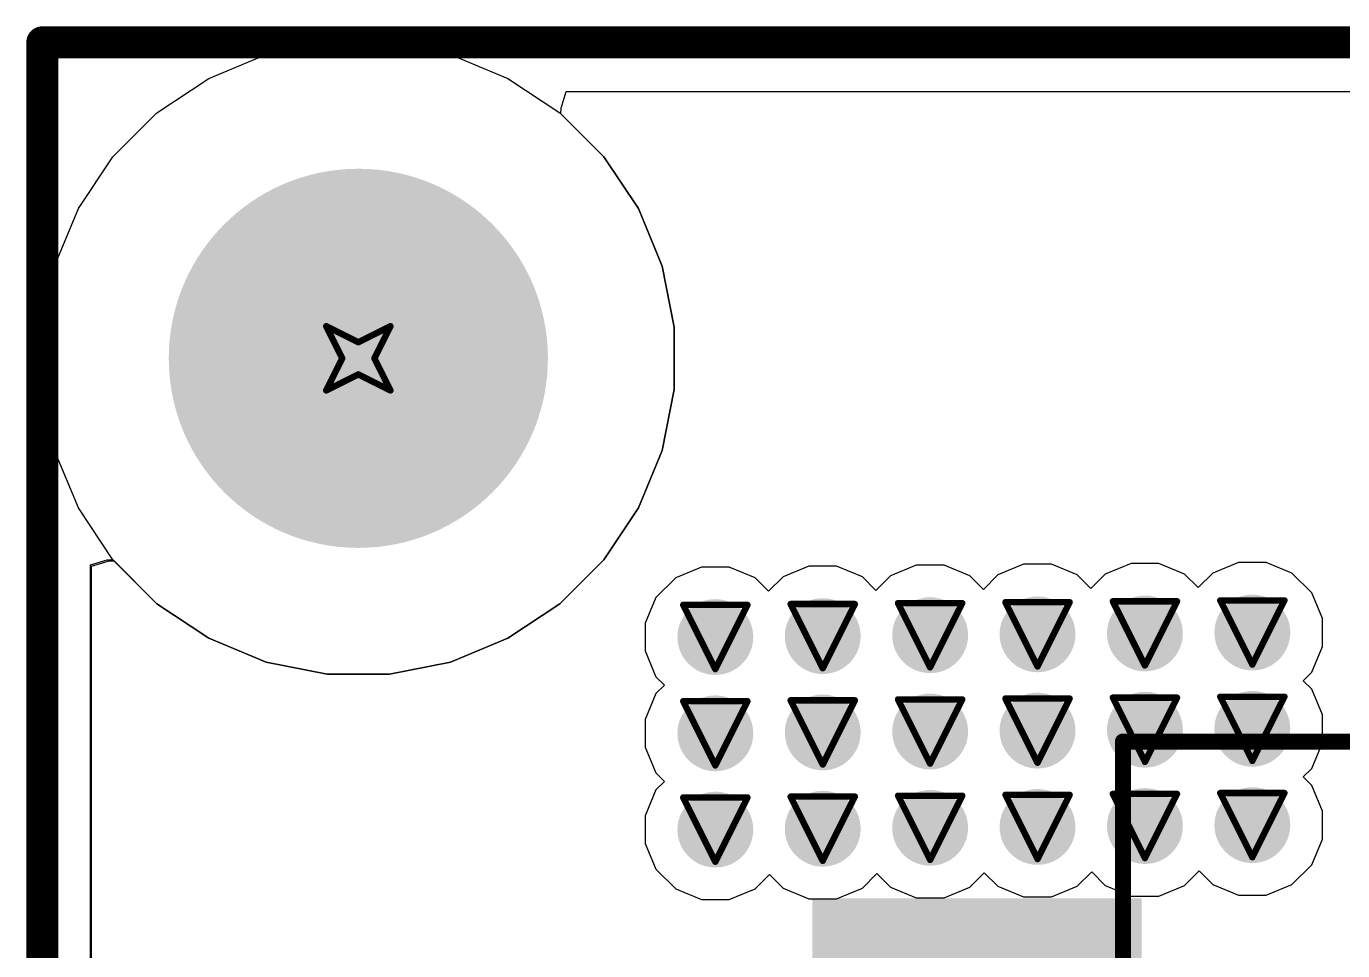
# Model space of a CAD drawing. Header units: inches. Extents: x 0 to 211, y 0 to 201.
# Drawn here: x -0.005 to 0.4051, y 4.4414 to 4.7294 of the extents above; entities that cross this region are included whole.
import ezdxf

# ---------------------------------------------------------------- set-up
doc = ezdxf.new("R2010")
doc.units = ezdxf.units.IN
doc.header["$MEASUREMENT"] = 0
for name, color, linetype in [('Board Outline', 216, 'Continuous'), ('Bottom Layer', 5, 'Continuous'), ('Bottom Overlay', 54, 'Continuous'), ('Bottom Solder', 6, 'Continuous'), ('Drill Drawing', 1, 'Continuous'), ('Layer 1', 16, 'Continuous'), ('Layer 2', 76, 'Continuous'), ('Multi-Layer', 9, 'Continuous'), ('Pad Holes', 156, 'Continuous'), ('Top Layer', 1, 'Continuous'), ('Top Paste', 8, 'Continuous'), ('Top Solder', 216, 'Continuous'), ('Via Holes', 16, 'Continuous')]:
    doc.layers.add(name, color=color, linetype=linetype)

# ---------------------------------------------------------------- blocks, each defined once
blk = doc.blocks.new('SMB__23')
at = {"layer": 'Top Layer'}
blk.add_hatch(color=1, dxfattribs=at).paths.add_polyline_path([(-0.1456693, -0.04724410000000001), (-0.1456693, 0.04724409999999999), (-0.03543310000000001, 0.04724410000000001), (-0.03543309999999999, -0.04724409999999999)])
at = {"layer": 'Top Paste'}
blk.add_hatch(color=8, dxfattribs=at).paths.add_polyline_path([(-0.1456693, -0.04724410000000001), (-0.1456693, 0.04724409999999999), (-0.03543310000000001, 0.04724410000000001), (-0.03543309999999999, -0.04724409999999999)])
at = {"layer": 'Top Solder'}
blk.add_hatch(color=216, dxfattribs=at).paths.add_polyline_path([(-0.1496693, -0.05124410000000001), (-0.1496693, 0.05124409999999999), (-0.03143310000000001, 0.05124410000000001), (-0.03143309999999999, -0.05124409999999999)])
blk = doc.blocks.new('B8B_XH_A_LF__SN__B_223')
at = {"layer": 'Bottom Overlay'}
for points in [[(-0.440945, -0.0898583, 0.005, 0.005, 0), (-0.440945, 0.1365197, 0.005, 0.005, 0)], [(-0.440945, 0.1365197, 0.005, 0.005, 0), (0.4409448, 0.1365197, 0.005, 0.005, 0)]]:
    blk.add_lwpolyline(points, format="xyseb", dxfattribs=at)
blk.add_lwpolyline([(-0.442195, 0.1365197, 0.0025, 0.0025, 1), (-0.439695, 0.1365197, 0.0025, 0.0025, 1)], format="xyseb", close=True, dxfattribs=at)
blk.add_lwpolyline([(-0.442195, 0.1365197, 0.0025, 0.0025, 1), (-0.439695, 0.1365197, 0.0025, 0.0025, 1)], format="xyseb", close=True, dxfattribs=at)

msp = doc.modelspace()

# ---------------------------------------------------------------- hatches: boundary and pattern name
at = {"layer": 'Bottom Layer'}
h = msp.add_hatch(color=5, dxfattribs=at)
edge = h.paths.add_edge_path()
edge.add_arc((0.31, 4.54), 0.011811, 0, 360)
h = msp.add_hatch(color=5, dxfattribs=at)
edge = h.paths.add_edge_path()
edge.add_arc((0.3434556, 4.5402802), 0.011811, 0, 360)
h = msp.add_hatch(color=5, dxfattribs=at)
edge = h.paths.add_edge_path()
edge.add_arc((0.3769112, 4.5405604), 0.011811, 0, 360)
h = msp.add_hatch(color=5, dxfattribs=at)
edge = h.paths.add_edge_path()
edge.add_arc((0.2096332, 4.5391594), 0.011811, 0, 360)
h = msp.add_hatch(color=5, dxfattribs=at)
edge = h.paths.add_edge_path()
edge.add_arc((0.2430888, 4.5394396), 0.011811, 0, 360)
h = msp.add_hatch(color=5, dxfattribs=at)
edge = h.paths.add_edge_path()
edge.add_arc((0.2765444, 4.5397198), 0.011811, 0, 360)
h = msp.add_hatch(color=5, dxfattribs=at)
edge = h.paths.add_edge_path()
edge.add_arc((0.2096332, 4.5091594), 0.011811, 0, 360)
h = msp.add_hatch(color=5, dxfattribs=at)
edge = h.paths.add_edge_path()
edge.add_arc((0.2430888, 4.5094396), 0.011811, 0, 360)
h = msp.add_hatch(color=5, dxfattribs=at)
edge = h.paths.add_edge_path()
edge.add_arc((0.2765444, 4.5097198), 0.011811, 0, 360)
h = msp.add_hatch(color=5, dxfattribs=at)
edge = h.paths.add_edge_path()
edge.add_arc((0.31, 4.51), 0.011811, 0, 360)
h = msp.add_hatch(color=5, dxfattribs=at)
edge = h.paths.add_edge_path()
edge.add_arc((0.3434556, 4.5102802), 0.011811, 0, 360)
h = msp.add_hatch(color=5, dxfattribs=at)
edge = h.paths.add_edge_path()
edge.add_arc((0.3769112, 4.5105604), 0.011811, 0, 360)
h = msp.add_hatch(color=5, dxfattribs=at)
edge = h.paths.add_edge_path()
edge.add_arc((0.2096332, 4.4791594), 0.011811, 0, 360)
h = msp.add_hatch(color=5, dxfattribs=at)
edge = h.paths.add_edge_path()
edge.add_arc((0.2430888, 4.4794396), 0.011811, 0, 360)
h = msp.add_hatch(color=5, dxfattribs=at)
edge = h.paths.add_edge_path()
edge.add_arc((0.2765444, 4.4797198), 0.011811, 0, 360)
h = msp.add_hatch(color=5, dxfattribs=at)
edge = h.paths.add_edge_path()
edge.add_arc((0.31, 4.48), 0.011811, 0, 360)
h = msp.add_hatch(color=5, dxfattribs=at)
edge = h.paths.add_edge_path()
edge.add_arc((0.3434556, 4.4802802), 0.011811, 0, 360)
h = msp.add_hatch(color=5, dxfattribs=at)
edge = h.paths.add_edge_path()
edge.add_arc((0.3769112, 4.4805604), 0.011811, 0, 360)
at = {"layer": 'Bottom Solder'}
h = msp.add_hatch(color=6, dxfattribs=at)
edge = h.paths.add_edge_path()
edge.add_arc((0.0984237, 4.6259861), 0.004, 0, 360)
at = {"layer": 'Layer 1'}
h = msp.add_hatch(color=16, dxfattribs=at)
edge = h.paths.add_edge_path()
edge.add_arc((0.31, 4.54), 0.011811, 0, 360)
h = msp.add_hatch(color=16, dxfattribs=at)
edge = h.paths.add_edge_path()
edge.add_arc((0.3434556, 4.5402802), 0.011811, 0, 360)
h = msp.add_hatch(color=16, dxfattribs=at)
edge = h.paths.add_edge_path()
edge.add_arc((0.3769112, 4.5405604), 0.011811, 0, 360)
h = msp.add_hatch(color=16, dxfattribs=at)
edge = h.paths.add_edge_path()
edge.add_arc((0.2096332, 4.5391594), 0.011811, 0, 360)
h = msp.add_hatch(color=16, dxfattribs=at)
edge = h.paths.add_edge_path()
edge.add_arc((0.2430888, 4.5394396), 0.011811, 0, 360)
h = msp.add_hatch(color=16, dxfattribs=at)
edge = h.paths.add_edge_path()
edge.add_arc((0.2765444, 4.5397198), 0.011811, 0, 360)
h = msp.add_hatch(color=16, dxfattribs=at)
edge = h.paths.add_edge_path()
edge.add_arc((0.2096332, 4.5091594), 0.011811, 0, 360)
h = msp.add_hatch(color=16, dxfattribs=at)
edge = h.paths.add_edge_path()
edge.add_arc((0.2430888, 4.5094396), 0.011811, 0, 360)
h = msp.add_hatch(color=16, dxfattribs=at)
edge = h.paths.add_edge_path()
edge.add_arc((0.2765444, 4.5097198), 0.011811, 0, 360)
h = msp.add_hatch(color=16, dxfattribs=at)
edge = h.paths.add_edge_path()
edge.add_arc((0.31, 4.51), 0.011811, 0, 360)
h = msp.add_hatch(color=16, dxfattribs=at)
edge = h.paths.add_edge_path()
edge.add_arc((0.3434556, 4.5102802), 0.011811, 0, 360)
h = msp.add_hatch(color=16, dxfattribs=at)
edge = h.paths.add_edge_path()
edge.add_arc((0.3769112, 4.5105604), 0.011811, 0, 360)
h = msp.add_hatch(color=16, dxfattribs=at)
edge = h.paths.add_edge_path()
edge.add_arc((0.2096332, 4.4791594), 0.011811, 0, 360)
h = msp.add_hatch(color=16, dxfattribs=at)
edge = h.paths.add_edge_path()
edge.add_arc((0.2430888, 4.4794396), 0.011811, 0, 360)
h = msp.add_hatch(color=16, dxfattribs=at)
edge = h.paths.add_edge_path()
edge.add_arc((0.2765444, 4.4797198), 0.011811, 0, 360)
h = msp.add_hatch(color=16, dxfattribs=at)
edge = h.paths.add_edge_path()
edge.add_arc((0.31, 4.48), 0.011811, 0, 360)
h = msp.add_hatch(color=16, dxfattribs=at)
edge = h.paths.add_edge_path()
edge.add_arc((0.3434556, 4.4802802), 0.011811, 0, 360)
h = msp.add_hatch(color=16, dxfattribs=at)
edge = h.paths.add_edge_path()
edge.add_arc((0.3769112, 4.4805604), 0.011811, 0, 360)
at = {"layer": 'Layer 2'}
h = msp.add_hatch(color=76, dxfattribs=at)
edge = h.paths.add_edge_path()
edge.add_arc((0.31, 4.54), 0.011811, 0, 360)
h = msp.add_hatch(color=76, dxfattribs=at)
edge = h.paths.add_edge_path()
edge.add_arc((0.3434556, 4.5402802), 0.011811, 0, 360)
h = msp.add_hatch(color=76, dxfattribs=at)
edge = h.paths.add_edge_path()
edge.add_arc((0.3769112, 4.5405604), 0.011811, 0, 360)
h = msp.add_hatch(color=76, dxfattribs=at)
edge = h.paths.add_edge_path()
edge.add_arc((0.2096332, 4.5391594), 0.011811, 0, 360)
h = msp.add_hatch(color=76, dxfattribs=at)
edge = h.paths.add_edge_path()
edge.add_arc((0.2430888, 4.5394396), 0.011811, 0, 360)
h = msp.add_hatch(color=76, dxfattribs=at)
edge = h.paths.add_edge_path()
edge.add_arc((0.2765444, 4.5397198), 0.011811, 0, 360)
h = msp.add_hatch(color=76, dxfattribs=at)
edge = h.paths.add_edge_path()
edge.add_arc((0.2096332, 4.5091594), 0.011811, 0, 360)
h = msp.add_hatch(color=76, dxfattribs=at)
edge = h.paths.add_edge_path()
edge.add_arc((0.2430888, 4.5094396), 0.011811, 0, 360)
h = msp.add_hatch(color=76, dxfattribs=at)
edge = h.paths.add_edge_path()
edge.add_arc((0.2765444, 4.5097198), 0.011811, 0, 360)
h = msp.add_hatch(color=76, dxfattribs=at)
edge = h.paths.add_edge_path()
edge.add_arc((0.31, 4.51), 0.011811, 0, 360)
h = msp.add_hatch(color=76, dxfattribs=at)
edge = h.paths.add_edge_path()
edge.add_arc((0.3434556, 4.5102802), 0.011811, 0, 360)
h = msp.add_hatch(color=76, dxfattribs=at)
edge = h.paths.add_edge_path()
edge.add_arc((0.3769112, 4.5105604), 0.011811, 0, 360)
h = msp.add_hatch(color=76, dxfattribs=at)
edge = h.paths.add_edge_path()
edge.add_arc((0.2096332, 4.4791594), 0.011811, 0, 360)
h = msp.add_hatch(color=76, dxfattribs=at)
edge = h.paths.add_edge_path()
edge.add_arc((0.2430888, 4.4794396), 0.011811, 0, 360)
h = msp.add_hatch(color=76, dxfattribs=at)
edge = h.paths.add_edge_path()
edge.add_arc((0.2765444, 4.4797198), 0.011811, 0, 360)
h = msp.add_hatch(color=76, dxfattribs=at)
edge = h.paths.add_edge_path()
edge.add_arc((0.31, 4.48), 0.011811, 0, 360)
h = msp.add_hatch(color=76, dxfattribs=at)
edge = h.paths.add_edge_path()
edge.add_arc((0.3434556, 4.4802802), 0.011811, 0, 360)
h = msp.add_hatch(color=76, dxfattribs=at)
edge = h.paths.add_edge_path()
edge.add_arc((0.3769112, 4.4805604), 0.011811, 0, 360)
at = {"layer": 'Pad Holes'}
h = msp.add_hatch(color=7, dxfattribs=at)
edge = h.paths.add_edge_path()
edge.add_arc((0.0984237, 4.6259861), 0.0590551, 0, 360)
at = {"layer": 'Top Layer'}
h = msp.add_hatch(color=1, dxfattribs=at)
edge = h.paths.add_edge_path()
edge.add_arc((0.31, 4.54), 0.011811, 0, 360)
h = msp.add_hatch(color=1, dxfattribs=at)
edge = h.paths.add_edge_path()
edge.add_arc((0.3434556, 4.5402802), 0.011811, 0, 360)
h = msp.add_hatch(color=1, dxfattribs=at)
edge = h.paths.add_edge_path()
edge.add_arc((0.3769112, 4.5405604), 0.011811, 0, 360)
h = msp.add_hatch(color=1, dxfattribs=at)
edge = h.paths.add_edge_path()
edge.add_arc((0.2096332, 4.5391594), 0.011811, 0, 360)
h = msp.add_hatch(color=1, dxfattribs=at)
edge = h.paths.add_edge_path()
edge.add_arc((0.2430888, 4.5394396), 0.011811, 0, 360)
h = msp.add_hatch(color=1, dxfattribs=at)
edge = h.paths.add_edge_path()
edge.add_arc((0.2765444, 4.5397198), 0.011811, 0, 360)
h = msp.add_hatch(color=1, dxfattribs=at)
edge = h.paths.add_edge_path()
edge.add_arc((0.2096332, 4.5091594), 0.011811, 0, 360)
h = msp.add_hatch(color=1, dxfattribs=at)
edge = h.paths.add_edge_path()
edge.add_arc((0.2430888, 4.5094396), 0.011811, 0, 360)
h = msp.add_hatch(color=1, dxfattribs=at)
edge = h.paths.add_edge_path()
edge.add_arc((0.2765444, 4.5097198), 0.011811, 0, 360)
h = msp.add_hatch(color=1, dxfattribs=at)
edge = h.paths.add_edge_path()
edge.add_arc((0.31, 4.51), 0.011811, 0, 360)
h = msp.add_hatch(color=1, dxfattribs=at)
edge = h.paths.add_edge_path()
edge.add_arc((0.3434556, 4.5102802), 0.011811, 0, 360)
h = msp.add_hatch(color=1, dxfattribs=at)
edge = h.paths.add_edge_path()
edge.add_arc((0.3769112, 4.5105604), 0.011811, 0, 360)
h = msp.add_hatch(color=1, dxfattribs=at)
edge = h.paths.add_edge_path()
edge.add_arc((0.2096332, 4.4791594), 0.011811, 0, 360)
h = msp.add_hatch(color=1, dxfattribs=at)
edge = h.paths.add_edge_path()
edge.add_arc((0.2430888, 4.4794396), 0.011811, 0, 360)
h = msp.add_hatch(color=1, dxfattribs=at)
edge = h.paths.add_edge_path()
edge.add_arc((0.2765444, 4.4797198), 0.011811, 0, 360)
h = msp.add_hatch(color=1, dxfattribs=at)
edge = h.paths.add_edge_path()
edge.add_arc((0.31, 4.48), 0.011811, 0, 360)
h = msp.add_hatch(color=1, dxfattribs=at)
edge = h.paths.add_edge_path()
edge.add_arc((0.3434556, 4.4802802), 0.011811, 0, 360)
h = msp.add_hatch(color=1, dxfattribs=at)
edge = h.paths.add_edge_path()
edge.add_arc((0.3769112, 4.4805604), 0.011811, 0, 360)
at = {"layer": 'Top Solder'}
h = msp.add_hatch(color=216, dxfattribs=at)
edge = h.paths.add_edge_path()
edge.add_arc((0.0984237, 4.6259861), 0.004, 0, 360)
at = {"layer": 'Via Holes'}
h = msp.add_hatch(color=7, dxfattribs=at)
edge = h.paths.add_edge_path()
edge.add_arc((0.2096332, 4.5391594), 0.0059055, 0, 360)
h = msp.add_hatch(color=7, dxfattribs=at)
edge = h.paths.add_edge_path()
edge.add_arc((0.2430888, 4.5394396), 0.0059055, 0, 360)
h = msp.add_hatch(color=7, dxfattribs=at)
edge = h.paths.add_edge_path()
edge.add_arc((0.2765444, 4.5397198), 0.0059055, 0, 360)
h = msp.add_hatch(color=7, dxfattribs=at)
edge = h.paths.add_edge_path()
edge.add_arc((0.31, 4.54), 0.0059055, 0, 360)
h = msp.add_hatch(color=7, dxfattribs=at)
edge = h.paths.add_edge_path()
edge.add_arc((0.3434556, 4.5402802), 0.0059055, 0, 360)
h = msp.add_hatch(color=7, dxfattribs=at)
edge = h.paths.add_edge_path()
edge.add_arc((0.3769112, 4.5405604), 0.0059055, 0, 360)
h = msp.add_hatch(color=7, dxfattribs=at)
edge = h.paths.add_edge_path()
edge.add_arc((0.2096332, 4.5091594), 0.0059055, 0, 360)
h = msp.add_hatch(color=7, dxfattribs=at)
edge = h.paths.add_edge_path()
edge.add_arc((0.2430888, 4.5094396), 0.0059055, 0, 360)
h = msp.add_hatch(color=7, dxfattribs=at)
edge = h.paths.add_edge_path()
edge.add_arc((0.2765444, 4.5097198), 0.0059055, 0, 360)
h = msp.add_hatch(color=7, dxfattribs=at)
edge = h.paths.add_edge_path()
edge.add_arc((0.31, 4.51), 0.0059055, 0, 360)
h = msp.add_hatch(color=7, dxfattribs=at)
edge = h.paths.add_edge_path()
edge.add_arc((0.3434556, 4.5102802), 0.0059055, 0, 360)
h = msp.add_hatch(color=7, dxfattribs=at)
edge = h.paths.add_edge_path()
edge.add_arc((0.3769112, 4.5105604), 0.0059055, 0, 360)
h = msp.add_hatch(color=7, dxfattribs=at)
edge = h.paths.add_edge_path()
edge.add_arc((0.3434556, 4.4802802), 0.0059055, 0, 360)
h = msp.add_hatch(color=7, dxfattribs=at)
edge = h.paths.add_edge_path()
edge.add_arc((0.3769112, 4.4805604), 0.0059055, 0, 360)
h = msp.add_hatch(color=7, dxfattribs=at)
edge = h.paths.add_edge_path()
edge.add_arc((0.2096332, 4.4791594), 0.0059055, 0, 360)
h = msp.add_hatch(color=7, dxfattribs=at)
edge = h.paths.add_edge_path()
edge.add_arc((0.2430888, 4.4794396), 0.0059055, 0, 360)
h = msp.add_hatch(color=7, dxfattribs=at)
edge = h.paths.add_edge_path()
edge.add_arc((0.2765444, 4.4797198), 0.0059055, 0, 360)
h = msp.add_hatch(color=7, dxfattribs=at)
edge = h.paths.add_edge_path()
edge.add_arc((0.31, 4.48), 0.0059055, 0, 360)

# ---------------------------------------------------------------- linework, layer by layer
at = {"layer": 'Board Outline'}
for points in [[(-1.3e-06, -1.3e-06, 0.01, 0.01, 0), (-1.3e-06, 4.7244108, 0.01, 0.01, 0)], [(-1.3e-06, 4.7244108, 0.01, 0.01, 0), (4.3307074, 4.7244108, 0.01, 0.01, 0)]]:
    msp.add_lwpolyline(points, format="xyseb", dxfattribs=at)
msp.add_lwpolyline([(-0.0025013, 4.7244108, 0.005, 0.005, 1), (0.0024987, 4.7244108, 0.005, 0.005, 1)], format="xyseb", close=True, dxfattribs=at)
msp.add_lwpolyline([(-0.0025013, 4.7244108, 0.005, 0.005, 1), (0.0024987, 4.7244108, 0.005, 0.005, 1)], format="xyseb", close=True, dxfattribs=at)
at = {"layer": 'Bottom Layer'}
for p, q in [((0.1615998, 4.7038695), (0.1631913, 4.709116)), ((0.1631913, 4.709116), (1.786, 4.709116)), ((0.1614861, 4.702116), (0.1615998, 4.7038695)), ((0.1748745, 4.6887276), (0.1614861, 4.702116)), ((0.1856458, 4.6726072), (0.1748745, 4.6887276)), ((0.1930652, 4.6546952), (0.1856458, 4.6726072)), ((0.1968476, 4.63568), (0.1930652, 4.6546952)), ((0.1968476, 4.6162921), (0.1968476, 4.63568)), ((0.1930652, 4.5972769), (0.1968476, 4.6162921)), ((0.1856458, 4.5793649), (0.1930652, 4.5972769)), ((0.1748745, 4.5632445), (0.1856458, 4.5793649)), ((0.0152934, 4.5612183), (0.020542, 4.5628104)), ((0.0152934, 3.7311277), (0.0152934, 4.5612183)), ((0.020542, 4.5628104), (0.0222934, 4.5629239)), ((0.0222934, 4.5629239), (0.0356821, 4.5495352)), ((0.1611652, 4.5495352), (0.1748745, 4.5632445)), ((0.0356821, 4.5495352), (0.0518025, 4.5387639)), ((0.1450448, 4.5387639), (0.1611652, 4.5495352)), ((0.0518025, 4.5387639), (0.0697145, 4.5313445)), ((0.1271328, 4.5313445), (0.1450448, 4.5387639)), ((0.0697145, 4.5313445), (0.0887297, 4.5275622)), ((0.1081176, 4.5275622), (0.1271328, 4.5313445)), ((0.0887297, 4.5275622), (0.1081176, 4.5275622))]:
    msp.add_line(p, q, dxfattribs=at)
at = {"layer": 'Drill Drawing'}
for points in [[(0.0884237, 4.6359861, 0.002, 0.002, 0), (0.0984237, 4.6309861, 0.002, 0.002, 0)], [(0.0884237, 4.6359861, 0.002, 0.002, 0), (0.0934237, 4.6259861, 0.002, 0.002, 0)], [(0.0984237, 4.6309861, 0.002, 0.002, 0), (0.1084237, 4.6359861, 0.002, 0.002, 0)], [(0.1034237, 4.6259861, 0.002, 0.002, 0), (0.1084237, 4.6359861, 0.002, 0.002, 0)], [(0.0884237, 4.6159861, 0.002, 0.002, 0), (0.0934237, 4.6259861, 0.002, 0.002, 0)], [(0.1034237, 4.6259861, 0.002, 0.002, 0), (0.1084237, 4.6159861, 0.002, 0.002, 0)], [(0.0884237, 4.6159861, 0.002, 0.002, 0), (0.0984237, 4.6209861, 0.002, 0.002, 0)], [(0.0984237, 4.6209861, 0.002, 0.002, 0), (0.1084237, 4.6159861, 0.002, 0.002, 0)], [(0.1996332, 4.5491594, 0.002, 0.002, 0), (0.2196332, 4.5491594, 0.002, 0.002, 0)], [(0.1996332, 4.5491594, 0.002, 0.002, 0), (0.2096332, 4.5291594, 0.002, 0.002, 0)], [(0.2096332, 4.5291594, 0.002, 0.002, 0), (0.2196332, 4.5491594, 0.002, 0.002, 0)], [(0.2330888, 4.5494396, 0.002, 0.002, 0), (0.2530888, 4.5494396, 0.002, 0.002, 0)], [(0.2330888, 4.5494396, 0.002, 0.002, 0), (0.2430888, 4.5294396, 0.002, 0.002, 0)], [(0.2430888, 4.5294396, 0.002, 0.002, 0), (0.2530888, 4.5494396, 0.002, 0.002, 0)], [(0.2665444, 4.5497198, 0.002, 0.002, 0), (0.2865444, 4.5497198, 0.002, 0.002, 0)], [(0.2665444, 4.5497198, 0.002, 0.002, 0), (0.2765444, 4.5297198, 0.002, 0.002, 0)], [(0.2765444, 4.5297198, 0.002, 0.002, 0), (0.2865444, 4.5497198, 0.002, 0.002, 0)], [(0.3, 4.55, 0.002, 0.002, 0), (0.32, 4.55, 0.002, 0.002, 0)], [(0.3, 4.55, 0.002, 0.002, 0), (0.31, 4.53, 0.002, 0.002, 0)], [(0.31, 4.53, 0.002, 0.002, 0), (0.32, 4.55, 0.002, 0.002, 0)], [(0.3334556, 4.5502802, 0.002, 0.002, 0), (0.3534556, 4.5502802, 0.002, 0.002, 0)], [(0.3334556, 4.5502802, 0.002, 0.002, 0), (0.3434556, 4.5302802, 0.002, 0.002, 0)], [(0.3434556, 4.5302802, 0.002, 0.002, 0), (0.3534556, 4.5502802, 0.002, 0.002, 0)], [(0.3669112, 4.5505604, 0.002, 0.002, 0), (0.3869112, 4.5505604, 0.002, 0.002, 0)], [(0.3669112, 4.5505604, 0.002, 0.002, 0), (0.3769112, 4.5305604, 0.002, 0.002, 0)], [(0.3769112, 4.5305604, 0.002, 0.002, 0), (0.3869112, 4.5505604, 0.002, 0.002, 0)], [(0.1996332, 4.5191594, 0.002, 0.002, 0), (0.2196332, 4.5191594, 0.002, 0.002, 0)], [(0.1996332, 4.5191594, 0.002, 0.002, 0), (0.2096332, 4.4991594, 0.002, 0.002, 0)], [(0.2096332, 4.4991594, 0.002, 0.002, 0), (0.2196332, 4.5191594, 0.002, 0.002, 0)], [(0.2330888, 4.5194396, 0.002, 0.002, 0), (0.2530888, 4.5194396, 0.002, 0.002, 0)], [(0.2330888, 4.5194396, 0.002, 0.002, 0), (0.2430888, 4.4994396, 0.002, 0.002, 0)], [(0.2430888, 4.4994396, 0.002, 0.002, 0), (0.2530888, 4.5194396, 0.002, 0.002, 0)], [(0.2665444, 4.5197198, 0.002, 0.002, 0), (0.2865444, 4.5197198, 0.002, 0.002, 0)], [(0.2665444, 4.5197198, 0.002, 0.002, 0), (0.2765444, 4.4997198, 0.002, 0.002, 0)], [(0.2765444, 4.4997198, 0.002, 0.002, 0), (0.2865444, 4.5197198, 0.002, 0.002, 0)], [(0.3, 4.52, 0.002, 0.002, 0), (0.32, 4.52, 0.002, 0.002, 0)], [(0.3, 4.52, 0.002, 0.002, 0), (0.31, 4.5, 0.002, 0.002, 0)], [(0.31, 4.5, 0.002, 0.002, 0), (0.32, 4.52, 0.002, 0.002, 0)], [(0.3334556, 4.5202802, 0.002, 0.002, 0), (0.3534556, 4.5202802, 0.002, 0.002, 0)], [(0.3334556, 4.5202802, 0.002, 0.002, 0), (0.3434556, 4.5002802, 0.002, 0.002, 0)], [(0.3434556, 4.5002802, 0.002, 0.002, 0), (0.3534556, 4.5202802, 0.002, 0.002, 0)], [(0.3669112, 4.5205604, 0.002, 0.002, 0), (0.3869112, 4.5205604, 0.002, 0.002, 0)], [(0.3669112, 4.5205604, 0.002, 0.002, 0), (0.3769112, 4.5005604, 0.002, 0.002, 0)], [(0.3769112, 4.5005604, 0.002, 0.002, 0), (0.3869112, 4.5205604, 0.002, 0.002, 0)], [(0.1996332, 4.4891594, 0.002, 0.002, 0), (0.2196332, 4.4891594, 0.002, 0.002, 0)], [(0.1996332, 4.4891594, 0.002, 0.002, 0), (0.2096332, 4.4691594, 0.002, 0.002, 0)], [(0.2096332, 4.4691594, 0.002, 0.002, 0), (0.2196332, 4.4891594, 0.002, 0.002, 0)], [(0.2330888, 4.4894396, 0.002, 0.002, 0), (0.2530888, 4.4894396, 0.002, 0.002, 0)], [(0.2330888, 4.4894396, 0.002, 0.002, 0), (0.2430888, 4.4694396, 0.002, 0.002, 0)], [(0.2430888, 4.4694396, 0.002, 0.002, 0), (0.2530888, 4.4894396, 0.002, 0.002, 0)], [(0.2665444, 4.4897198, 0.002, 0.002, 0), (0.2865444, 4.4897198, 0.002, 0.002, 0)], [(0.2665444, 4.4897198, 0.002, 0.002, 0), (0.2765444, 4.4697198, 0.002, 0.002, 0)], [(0.2765444, 4.4697198, 0.002, 0.002, 0), (0.2865444, 4.4897198, 0.002, 0.002, 0)], [(0.3, 4.49, 0.002, 0.002, 0), (0.32, 4.49, 0.002, 0.002, 0)], [(0.3, 4.49, 0.002, 0.002, 0), (0.31, 4.47, 0.002, 0.002, 0)], [(0.31, 4.47, 0.002, 0.002, 0), (0.32, 4.49, 0.002, 0.002, 0)], [(0.3334556, 4.4902802, 0.002, 0.002, 0), (0.3534556, 4.4902802, 0.002, 0.002, 0)], [(0.3334556, 4.4902802, 0.002, 0.002, 0), (0.3434556, 4.4702802, 0.002, 0.002, 0)], [(0.3434556, 4.4702802, 0.002, 0.002, 0), (0.3534556, 4.4902802, 0.002, 0.002, 0)], [(0.3669112, 4.4905604, 0.002, 0.002, 0), (0.3869112, 4.4905604, 0.002, 0.002, 0)], [(0.3669112, 4.4905604, 0.002, 0.002, 0), (0.3769112, 4.4705604, 0.002, 0.002, 0)], [(0.3769112, 4.4705604, 0.002, 0.002, 0), (0.3869112, 4.4905604, 0.002, 0.002, 0)]]:
    msp.add_lwpolyline(points, format="xyseb", dxfattribs=at)
for points in [[(0.0879237, 4.6359861, 0.001, 0.001, 1), (0.0889237, 4.6359861, 0.001, 0.001, 1)], [(0.0879237, 4.6359861, 0.001, 0.001, 1), (0.0889237, 4.6359861, 0.001, 0.001, 1)], [(0.1079237, 4.6359861, 0.001, 0.001, 1), (0.1089237, 4.6359861, 0.001, 0.001, 1)], [(0.1079237, 4.6359861, 0.001, 0.001, 1), (0.1089237, 4.6359861, 0.001, 0.001, 1)], [(0.0979237, 4.6309861, 0.001, 0.001, 1), (0.0989237, 4.6309861, 0.001, 0.001, 1)], [(0.0979237, 4.6309861, 0.001, 0.001, 1), (0.0989237, 4.6309861, 0.001, 0.001, 1)], [(0.0929237, 4.6259861, 0.001, 0.001, 1), (0.0939237, 4.6259861, 0.001, 0.001, 1)], [(0.0929237, 4.6259861, 0.001, 0.001, 1), (0.0939237, 4.6259861, 0.001, 0.001, 1)], [(0.1029237, 4.6259861, 0.001, 0.001, 1), (0.1039237, 4.6259861, 0.001, 0.001, 1)], [(0.1029237, 4.6259861, 0.001, 0.001, 1), (0.1039237, 4.6259861, 0.001, 0.001, 1)], [(0.0979237, 4.6209861, 0.001, 0.001, 1), (0.0989237, 4.6209861, 0.001, 0.001, 1)], [(0.0979237, 4.6209861, 0.001, 0.001, 1), (0.0989237, 4.6209861, 0.001, 0.001, 1)], [(0.0879237, 4.6159861, 0.001, 0.001, 1), (0.0889237, 4.6159861, 0.001, 0.001, 1)], [(0.0879237, 4.6159861, 0.001, 0.001, 1), (0.0889237, 4.6159861, 0.001, 0.001, 1)], [(0.1079237, 4.6159861, 0.001, 0.001, 1), (0.1089237, 4.6159861, 0.001, 0.001, 1)], [(0.1079237, 4.6159861, 0.001, 0.001, 1), (0.1089237, 4.6159861, 0.001, 0.001, 1)], [(0.1991332, 4.5491594, 0.001, 0.001, 1), (0.2001332, 4.5491594, 0.001, 0.001, 1)], [(0.1991332, 4.5491594, 0.001, 0.001, 1), (0.2001332, 4.5491594, 0.001, 0.001, 1)], [(0.2191332, 4.5491594, 0.001, 0.001, 1), (0.2201332, 4.5491594, 0.001, 0.001, 1)], [(0.2191332, 4.5491594, 0.001, 0.001, 1), (0.2201332, 4.5491594, 0.001, 0.001, 1)], [(0.2325888, 4.5494396, 0.001, 0.001, 1), (0.2335888, 4.5494396, 0.001, 0.001, 1)], [(0.2325888, 4.5494396, 0.001, 0.001, 1), (0.2335888, 4.5494396, 0.001, 0.001, 1)], [(0.2525888, 4.5494396, 0.001, 0.001, 1), (0.2535888, 4.5494396, 0.001, 0.001, 1)], [(0.2525888, 4.5494396, 0.001, 0.001, 1), (0.2535888, 4.5494396, 0.001, 0.001, 1)], [(0.2660444, 4.5497198, 0.001, 0.001, 1), (0.2670444, 4.5497198, 0.001, 0.001, 1)], [(0.2660444, 4.5497198, 0.001, 0.001, 1), (0.2670444, 4.5497198, 0.001, 0.001, 1)], [(0.2860444, 4.5497198, 0.001, 0.001, 1), (0.2870444, 4.5497198, 0.001, 0.001, 1)], [(0.2860444, 4.5497198, 0.001, 0.001, 1), (0.2870444, 4.5497198, 0.001, 0.001, 1)], [(0.2995, 4.55, 0.001, 0.001, 1), (0.3005, 4.55, 0.001, 0.001, 1)], [(0.2995, 4.55, 0.001, 0.001, 1), (0.3005, 4.55, 0.001, 0.001, 1)], [(0.3195, 4.55, 0.001, 0.001, 1), (0.3205, 4.55, 0.001, 0.001, 1)], [(0.3195, 4.55, 0.001, 0.001, 1), (0.3205, 4.55, 0.001, 0.001, 1)], [(0.3329556, 4.5502802, 0.001, 0.001, 1), (0.3339556, 4.5502802, 0.001, 0.001, 1)], [(0.3329556, 4.5502802, 0.001, 0.001, 1), (0.3339556, 4.5502802, 0.001, 0.001, 1)], [(0.3529556, 4.5502802, 0.001, 0.001, 1), (0.3539556, 4.5502802, 0.001, 0.001, 1)], [(0.3529556, 4.5502802, 0.001, 0.001, 1), (0.3539556, 4.5502802, 0.001, 0.001, 1)], [(0.3664112, 4.5505604, 0.001, 0.001, 1), (0.3674112, 4.5505604, 0.001, 0.001, 1)], [(0.3664112, 4.5505604, 0.001, 0.001, 1), (0.3674112, 4.5505604, 0.001, 0.001, 1)], [(0.3864112, 4.5505604, 0.001, 0.001, 1), (0.3874112, 4.5505604, 0.001, 0.001, 1)], [(0.3864112, 4.5505604, 0.001, 0.001, 1), (0.3874112, 4.5505604, 0.001, 0.001, 1)], [(0.3429556, 4.5302802, 0.001, 0.001, 1), (0.3439556, 4.5302802, 0.001, 0.001, 1)], [(0.3429556, 4.5302802, 0.001, 0.001, 1), (0.3439556, 4.5302802, 0.001, 0.001, 1)], [(0.3764112, 4.5305604, 0.001, 0.001, 1), (0.3774112, 4.5305604, 0.001, 0.001, 1)], [(0.3764112, 4.5305604, 0.001, 0.001, 1), (0.3774112, 4.5305604, 0.001, 0.001, 1)], [(0.2091332, 4.5291594, 0.001, 0.001, 1), (0.2101332, 4.5291594, 0.001, 0.001, 1)], [(0.2091332, 4.5291594, 0.001, 0.001, 1), (0.2101332, 4.5291594, 0.001, 0.001, 1)], [(0.2425888, 4.5294396, 0.001, 0.001, 1), (0.2435888, 4.5294396, 0.001, 0.001, 1)], [(0.2425888, 4.5294396, 0.001, 0.001, 1), (0.2435888, 4.5294396, 0.001, 0.001, 1)], [(0.2760444, 4.5297198, 0.001, 0.001, 1), (0.2770444, 4.5297198, 0.001, 0.001, 1)], [(0.2760444, 4.5297198, 0.001, 0.001, 1), (0.2770444, 4.5297198, 0.001, 0.001, 1)], [(0.3095, 4.53, 0.001, 0.001, 1), (0.3105, 4.53, 0.001, 0.001, 1)], [(0.3095, 4.53, 0.001, 0.001, 1), (0.3105, 4.53, 0.001, 0.001, 1)], [(0.1991332, 4.5191594, 0.001, 0.001, 1), (0.2001332, 4.5191594, 0.001, 0.001, 1)], [(0.1991332, 4.5191594, 0.001, 0.001, 1), (0.2001332, 4.5191594, 0.001, 0.001, 1)], [(0.2191332, 4.5191594, 0.001, 0.001, 1), (0.2201332, 4.5191594, 0.001, 0.001, 1)], [(0.2191332, 4.5191594, 0.001, 0.001, 1), (0.2201332, 4.5191594, 0.001, 0.001, 1)], [(0.2325888, 4.5194396, 0.001, 0.001, 1), (0.2335888, 4.5194396, 0.001, 0.001, 1)], [(0.2325888, 4.5194396, 0.001, 0.001, 1), (0.2335888, 4.5194396, 0.001, 0.001, 1)], [(0.2525888, 4.5194396, 0.001, 0.001, 1), (0.2535888, 4.5194396, 0.001, 0.001, 1)], [(0.2525888, 4.5194396, 0.001, 0.001, 1), (0.2535888, 4.5194396, 0.001, 0.001, 1)], [(0.2660444, 4.5197198, 0.001, 0.001, 1), (0.2670444, 4.5197198, 0.001, 0.001, 1)], [(0.2660444, 4.5197198, 0.001, 0.001, 1), (0.2670444, 4.5197198, 0.001, 0.001, 1)], [(0.2860444, 4.5197198, 0.001, 0.001, 1), (0.2870444, 4.5197198, 0.001, 0.001, 1)], [(0.2860444, 4.5197198, 0.001, 0.001, 1), (0.2870444, 4.5197198, 0.001, 0.001, 1)], [(0.2995, 4.52, 0.001, 0.001, 1), (0.3005, 4.52, 0.001, 0.001, 1)], [(0.2995, 4.52, 0.001, 0.001, 1), (0.3005, 4.52, 0.001, 0.001, 1)], [(0.3195, 4.52, 0.001, 0.001, 1), (0.3205, 4.52, 0.001, 0.001, 1)], [(0.3195, 4.52, 0.001, 0.001, 1), (0.3205, 4.52, 0.001, 0.001, 1)], [(0.3329556, 4.5202802, 0.001, 0.001, 1), (0.3339556, 4.5202802, 0.001, 0.001, 1)], [(0.3329556, 4.5202802, 0.001, 0.001, 1), (0.3339556, 4.5202802, 0.001, 0.001, 1)], [(0.3529556, 4.5202802, 0.001, 0.001, 1), (0.3539556, 4.5202802, 0.001, 0.001, 1)], [(0.3529556, 4.5202802, 0.001, 0.001, 1), (0.3539556, 4.5202802, 0.001, 0.001, 1)], [(0.3664112, 4.5205604, 0.001, 0.001, 1), (0.3674112, 4.5205604, 0.001, 0.001, 1)], [(0.3664112, 4.5205604, 0.001, 0.001, 1), (0.3674112, 4.5205604, 0.001, 0.001, 1)], [(0.3864112, 4.5205604, 0.001, 0.001, 1), (0.3874112, 4.5205604, 0.001, 0.001, 1)], [(0.3864112, 4.5205604, 0.001, 0.001, 1), (0.3874112, 4.5205604, 0.001, 0.001, 1)], [(0.2091332, 4.4991594, 0.001, 0.001, 1), (0.2101332, 4.4991594, 0.001, 0.001, 1)], [(0.2091332, 4.4991594, 0.001, 0.001, 1), (0.2101332, 4.4991594, 0.001, 0.001, 1)], [(0.2425888, 4.4994396, 0.001, 0.001, 1), (0.2435888, 4.4994396, 0.001, 0.001, 1)], [(0.2425888, 4.4994396, 0.001, 0.001, 1), (0.2435888, 4.4994396, 0.001, 0.001, 1)], [(0.2760444, 4.4997198, 0.001, 0.001, 1), (0.2770444, 4.4997198, 0.001, 0.001, 1)], [(0.2760444, 4.4997198, 0.001, 0.001, 1), (0.2770444, 4.4997198, 0.001, 0.001, 1)], [(0.3095, 4.5, 0.001, 0.001, 1), (0.3105, 4.5, 0.001, 0.001, 1)], [(0.3095, 4.5, 0.001, 0.001, 1), (0.3105, 4.5, 0.001, 0.001, 1)], [(0.3429556, 4.5002802, 0.001, 0.001, 1), (0.3439556, 4.5002802, 0.001, 0.001, 1)], [(0.3429556, 4.5002802, 0.001, 0.001, 1), (0.3439556, 4.5002802, 0.001, 0.001, 1)], [(0.3764112, 4.5005604, 0.001, 0.001, 1), (0.3774112, 4.5005604, 0.001, 0.001, 1)], [(0.3764112, 4.5005604, 0.001, 0.001, 1), (0.3774112, 4.5005604, 0.001, 0.001, 1)], [(0.1991332, 4.4891594, 0.001, 0.001, 1), (0.2001332, 4.4891594, 0.001, 0.001, 1)], [(0.1991332, 4.4891594, 0.001, 0.001, 1), (0.2001332, 4.4891594, 0.001, 0.001, 1)], [(0.2191332, 4.4891594, 0.001, 0.001, 1), (0.2201332, 4.4891594, 0.001, 0.001, 1)], [(0.2191332, 4.4891594, 0.001, 0.001, 1), (0.2201332, 4.4891594, 0.001, 0.001, 1)], [(0.2325888, 4.4894396, 0.001, 0.001, 1), (0.2335888, 4.4894396, 0.001, 0.001, 1)], [(0.2325888, 4.4894396, 0.001, 0.001, 1), (0.2335888, 4.4894396, 0.001, 0.001, 1)], [(0.2525888, 4.4894396, 0.001, 0.001, 1), (0.2535888, 4.4894396, 0.001, 0.001, 1)], [(0.2525888, 4.4894396, 0.001, 0.001, 1), (0.2535888, 4.4894396, 0.001, 0.001, 1)], [(0.2660444, 4.4897198, 0.001, 0.001, 1), (0.2670444, 4.4897198, 0.001, 0.001, 1)], [(0.2660444, 4.4897198, 0.001, 0.001, 1), (0.2670444, 4.4897198, 0.001, 0.001, 1)], [(0.2860444, 4.4897198, 0.001, 0.001, 1), (0.2870444, 4.4897198, 0.001, 0.001, 1)], [(0.2860444, 4.4897198, 0.001, 0.001, 1), (0.2870444, 4.4897198, 0.001, 0.001, 1)], [(0.2995, 4.49, 0.001, 0.001, 1), (0.3005, 4.49, 0.001, 0.001, 1)], [(0.2995, 4.49, 0.001, 0.001, 1), (0.3005, 4.49, 0.001, 0.001, 1)], [(0.3195, 4.49, 0.001, 0.001, 1), (0.3205, 4.49, 0.001, 0.001, 1)], [(0.3195, 4.49, 0.001, 0.001, 1), (0.3205, 4.49, 0.001, 0.001, 1)], [(0.3329556, 4.4902802, 0.001, 0.001, 1), (0.3339556, 4.4902802, 0.001, 0.001, 1)], [(0.3329556, 4.4902802, 0.001, 0.001, 1), (0.3339556, 4.4902802, 0.001, 0.001, 1)], [(0.3529556, 4.4902802, 0.001, 0.001, 1), (0.3539556, 4.4902802, 0.001, 0.001, 1)], [(0.3529556, 4.4902802, 0.001, 0.001, 1), (0.3539556, 4.4902802, 0.001, 0.001, 1)], [(0.3664112, 4.4905604, 0.001, 0.001, 1), (0.3674112, 4.4905604, 0.001, 0.001, 1)], [(0.3664112, 4.4905604, 0.001, 0.001, 1), (0.3674112, 4.4905604, 0.001, 0.001, 1)], [(0.3864112, 4.4905604, 0.001, 0.001, 1), (0.3874112, 4.4905604, 0.001, 0.001, 1)], [(0.3864112, 4.4905604, 0.001, 0.001, 1), (0.3874112, 4.4905604, 0.001, 0.001, 1)], [(0.2091332, 4.4691594, 0.001, 0.001, 1), (0.2101332, 4.4691594, 0.001, 0.001, 1)], [(0.2091332, 4.4691594, 0.001, 0.001, 1), (0.2101332, 4.4691594, 0.001, 0.001, 1)], [(0.2425888, 4.4694396, 0.001, 0.001, 1), (0.2435888, 4.4694396, 0.001, 0.001, 1)], [(0.2425888, 4.4694396, 0.001, 0.001, 1), (0.2435888, 4.4694396, 0.001, 0.001, 1)], [(0.2760444, 4.4697198, 0.001, 0.001, 1), (0.2770444, 4.4697198, 0.001, 0.001, 1)], [(0.2760444, 4.4697198, 0.001, 0.001, 1), (0.2770444, 4.4697198, 0.001, 0.001, 1)], [(0.3095, 4.47, 0.001, 0.001, 1), (0.3105, 4.47, 0.001, 0.001, 1)], [(0.3095, 4.47, 0.001, 0.001, 1), (0.3105, 4.47, 0.001, 0.001, 1)], [(0.3429556, 4.4702802, 0.001, 0.001, 1), (0.3439556, 4.4702802, 0.001, 0.001, 1)], [(0.3429556, 4.4702802, 0.001, 0.001, 1), (0.3439556, 4.4702802, 0.001, 0.001, 1)], [(0.3764112, 4.4705604, 0.001, 0.001, 1), (0.3774112, 4.4705604, 0.001, 0.001, 1)], [(0.3764112, 4.4705604, 0.001, 0.001, 1), (0.3774112, 4.4705604, 0.001, 0.001, 1)]]:
    msp.add_lwpolyline(points, format="xyseb", close=True, dxfattribs=at)
at = {"layer": 'Layer 1'}
for p, q in [((0.1615998, 4.7038695), (0.1631913, 4.709116)), ((0.1631913, 4.709116), (4.1675143, 4.709116)), ((0.1614861, 4.702116), (0.1615998, 4.7038695)), ((0.1748745, 4.6887276), (0.1614861, 4.702116)), ((0.1856458, 4.6726072), (0.1748745, 4.6887276)), ((0.1930652, 4.6546952), (0.1856458, 4.6726072)), ((0.1968476, 4.63568), (0.1930652, 4.6546952)), ((0.1968476, 4.6162921), (0.1968476, 4.63568)), ((0.1930652, 4.5972769), (0.1968476, 4.6162921)), ((0.1856458, 4.5793649), (0.1930652, 4.5972769)), ((0.1748745, 4.5632445), (0.1856458, 4.5793649)), ((0.0152934, 4.5612183), (0.020542, 4.5628104)), ((0.0152934, 0.1631947), (0.0152934, 4.5612183)), ((0.020542, 4.5628104), (0.0222934, 4.5629239)), ((0.0222934, 4.5629239), (0.0356821, 4.5495352)), ((0.1611652, 4.5495352), (0.1748745, 4.5632445)), ((0.2052947, 4.5609704), (0.1972783, 4.5576499)), ((0.2139717, 4.5609704), (0.2052947, 4.5609704)), ((0.2219881, 4.5576499), (0.2139717, 4.5609704)), ((0.2387503, 4.5612506), (0.2307339, 4.5579301)), ((0.2474273, 4.5612506), (0.2387503, 4.5612506)), ((0.2554437, 4.5579301), (0.2474273, 4.5612506)), ((0.2722059, 4.5615308), (0.2641895, 4.5582103)), ((0.2808829, 4.5615308), (0.2722059, 4.5615308)), ((0.2888993, 4.5582103), (0.2808829, 4.5615308)), ((0.3056615, 4.561811), (0.2976451, 4.5584905)), ((0.3143385, 4.561811), (0.3056615, 4.561811)), ((0.3223549, 4.5584905), (0.3143385, 4.561811)), ((0.3391171, 4.5620912), (0.3311007, 4.5587707)), ((0.3477941, 4.5620912), (0.3391171, 4.5620912)), ((0.3558105, 4.5587707), (0.3477941, 4.5620912)), ((0.3725727, 4.5623714), (0.3645563, 4.5590509)), ((0.3812497, 4.5623714), (0.3725727, 4.5623714)), ((0.3892661, 4.5590509), (0.3812497, 4.5623714)), ((0.1972783, 4.5576499), (0.1911427, 4.5515143)), ((0.2262209, 4.5534171), (0.2219881, 4.5576499)), ((0.2307339, 4.5579301), (0.2262209, 4.5534171)), ((0.2596765, 4.5536973), (0.2554437, 4.5579301)), ((0.2641895, 4.5582103), (0.2596765, 4.5536973)), ((0.2931321, 4.5539775), (0.2888993, 4.5582103)), ((0.2976451, 4.5584905), (0.2931321, 4.5539775)), ((0.3265877, 4.5542577), (0.3223549, 4.5584905)), ((0.3311007, 4.5587707), (0.3265877, 4.5542577)), ((0.3600433, 4.5545379), (0.3558105, 4.5587707)), ((0.3645563, 4.5590509), (0.3600433, 4.5545379)), ((0.3954017, 4.5529153), (0.3892661, 4.5590509)), ((0.3987222, 4.5448989), (0.3954017, 4.5529153)), ((0.0356821, 4.5495352), (0.0518025, 4.5387639)), ((0.1450448, 4.5387639), (0.1611652, 4.5495352)), ((0.1911427, 4.5515143), (0.1878222, 4.5434979)), ((0.1878222, 4.5434979), (0.1878222, 4.5348209)), ((0.3987222, 4.5362219), (0.3987222, 4.5448989)), ((0.0518025, 4.5387639), (0.0697145, 4.5313445)), ((0.1271328, 4.5313445), (0.1450448, 4.5387639)), ((0.3954017, 4.5282055), (0.3987222, 4.5362219)), ((0.0697145, 4.5313445), (0.0887297, 4.5275622)), ((0.1081176, 4.5275622), (0.1271328, 4.5313445)), ((0.1878222, 4.5348209), (0.1911427, 4.5268045)), ((0.0887297, 4.5275622), (0.1081176, 4.5275622)), ((0.3927566, 4.5255604), (0.3954017, 4.5282055)), ((0.1911427, 4.5268045), (0.1937878, 4.5241594)), ((0.1937878, 4.5241594), (0.1911427, 4.5215143)), ((0.3954017, 4.5229153), (0.3927566, 4.5255604)), ((0.3987222, 4.5148989), (0.3954017, 4.5229153)), ((0.1911427, 4.5215143), (0.1878222, 4.5134979)), ((0.3987222, 4.5062219), (0.3987222, 4.5148989)), ((0.1878222, 4.5134979), (0.1878222, 4.5048209)), ((0.1878222, 4.5048209), (0.1911427, 4.4968045)), ((0.3954017, 4.4982055), (0.3987222, 4.5062219)), ((0.1911427, 4.4968045), (0.1937878, 4.4941594)), ((0.3927566, 4.4955604), (0.3954017, 4.4982055)), ((0.3954017, 4.4929153), (0.3927566, 4.4955604)), ((0.1911427, 4.4915143), (0.1878222, 4.4834979)), ((0.1937878, 4.4941594), (0.1911427, 4.4915143)), ((0.3987222, 4.4848989), (0.3954017, 4.4929153)), ((0.1878222, 4.4834979), (0.1878222, 4.4748209)), ((0.3987222, 4.4762219), (0.3987222, 4.4848989)), ((0.1878222, 4.4748209), (0.1911427, 4.4668045)), ((0.3954017, 4.4682055), (0.3987222, 4.4762219)), ((0.1911427, 4.4668045), (0.1972783, 4.4606689)), ((0.2888993, 4.4612293), (0.2934123, 4.4657423)), ((0.2934123, 4.4657423), (0.2976451, 4.4615095)), ((0.3223549, 4.4615095), (0.3268679, 4.4660225)), ((0.3268679, 4.4660225), (0.3311007, 4.4617897)), ((0.3558105, 4.4617897), (0.3603235, 4.4663027)), ((0.3603235, 4.4663027), (0.3645563, 4.4620699)), ((0.3892661, 4.4620699), (0.3954017, 4.4682055)), ((0.2219881, 4.4606689), (0.2265011, 4.4651819)), ((0.2265011, 4.4651819), (0.2307339, 4.4609491)), ((0.2554437, 4.4609491), (0.2599567, 4.4654621)), ((0.2599567, 4.4654621), (0.2641895, 4.4612293)), ((0.2976451, 4.4615095), (0.3056615, 4.458189)), ((0.3143385, 4.458189), (0.3223549, 4.4615095)), ((0.3311007, 4.4617897), (0.3391171, 4.4584692)), ((0.3477941, 4.4584692), (0.3558105, 4.4617897)), ((0.3645563, 4.4620699), (0.3725727, 4.4587494)), ((0.3812497, 4.4587494), (0.3892661, 4.4620699)), ((0.1972783, 4.4606689), (0.2052947, 4.4573484)), ((0.2052947, 4.4573484), (0.2139717, 4.4573484)), ((0.2139717, 4.4573484), (0.2219881, 4.4606689)), ((0.2307339, 4.4609491), (0.2387503, 4.4576286)), ((0.2387503, 4.4576286), (0.2474273, 4.4576286)), ((0.2474273, 4.4576286), (0.2554437, 4.4609491)), ((0.2641895, 4.4612293), (0.2722059, 4.4579088)), ((0.2722059, 4.4579088), (0.2808829, 4.4579088)), ((0.2808829, 4.4579088), (0.2888993, 4.4612293)), ((0.3056615, 4.458189), (0.3143385, 4.458189)), ((0.3391171, 4.4584692), (0.3477941, 4.4584692)), ((0.3725727, 4.4587494), (0.3812497, 4.4587494))]:
    msp.add_line(p, q, dxfattribs=at)
at = {"layer": 'Layer 2'}
for p, q in [((0.1615998, 4.7038695), (0.1631913, 4.709116)), ((0.1631913, 4.709116), (2.7748138, 4.709116)), ((0.1614861, 4.702116), (0.1615998, 4.7038695)), ((0.1748745, 4.6887276), (0.1614861, 4.702116)), ((0.1856458, 4.6726072), (0.1748745, 4.6887276)), ((0.1930652, 4.6546952), (0.1856458, 4.6726072)), ((0.1968476, 4.63568), (0.1930652, 4.6546952)), ((0.1968476, 4.6162921), (0.1968476, 4.63568)), ((0.1930652, 4.5972769), (0.1968476, 4.6162921)), ((0.1856458, 4.5793649), (0.1930652, 4.5972769)), ((0.1748745, 4.5632445), (0.1856458, 4.5793649)), ((0.015, 4.5616228), (0.0202239, 4.5632075)), ((0.015, 3.6529164), (0.015, 4.5616228)), ((0.0202239, 4.5632075), (0.022, 4.5632173)), ((0.022, 4.5632173), (0.0356821, 4.5495352)), ((0.1611652, 4.5495352), (0.1748745, 4.5632445)), ((0.2052947, 4.5609704), (0.1972783, 4.5576499)), ((0.2139717, 4.5609704), (0.2052947, 4.5609704)), ((0.2219881, 4.5576499), (0.2139717, 4.5609704)), ((0.2387503, 4.5612506), (0.2307339, 4.5579301)), ((0.2474273, 4.5612506), (0.2387503, 4.5612506)), ((0.2554437, 4.5579301), (0.2474273, 4.5612506)), ((0.2722059, 4.5615308), (0.2641895, 4.5582103)), ((0.2808829, 4.5615308), (0.2722059, 4.5615308)), ((0.2888993, 4.5582103), (0.2808829, 4.5615308)), ((0.3056615, 4.561811), (0.2976451, 4.5584905)), ((0.3143385, 4.561811), (0.3056615, 4.561811)), ((0.3223549, 4.5584905), (0.3143385, 4.561811)), ((0.3391171, 4.5620912), (0.3311007, 4.5587707)), ((0.3477941, 4.5620912), (0.3391171, 4.5620912)), ((0.3558105, 4.5587707), (0.3477941, 4.5620912)), ((0.3725727, 4.5623714), (0.3645563, 4.5590509)), ((0.3812497, 4.5623714), (0.3725727, 4.5623714)), ((0.3892661, 4.5590509), (0.3812497, 4.5623714)), ((0.1972783, 4.5576499), (0.1911427, 4.5515143)), ((0.2262209, 4.5534171), (0.2219881, 4.5576499)), ((0.2307339, 4.5579301), (0.2262209, 4.5534171)), ((0.2596765, 4.5536973), (0.2554437, 4.5579301)), ((0.2641895, 4.5582103), (0.2596765, 4.5536973)), ((0.2931321, 4.5539775), (0.2888993, 4.5582103)), ((0.2976451, 4.5584905), (0.2931321, 4.5539775)), ((0.3265877, 4.5542577), (0.3223549, 4.5584905)), ((0.3311007, 4.5587707), (0.3265877, 4.5542577)), ((0.3600433, 4.5545379), (0.3558105, 4.5587707)), ((0.3645563, 4.5590509), (0.3600433, 4.5545379)), ((0.3954017, 4.5529153), (0.3892661, 4.5590509)), ((0.3987222, 4.5448989), (0.3954017, 4.5529153)), ((0.0356821, 4.5495352), (0.0518025, 4.5387639)), ((0.1450448, 4.5387639), (0.1611652, 4.5495352)), ((0.1911427, 4.5515143), (0.1878222, 4.5434979)), ((0.1878222, 4.5434979), (0.1878222, 4.5348209)), ((0.3987222, 4.5362219), (0.3987222, 4.5448989)), ((0.0518025, 4.5387639), (0.0697145, 4.5313445)), ((0.1271328, 4.5313445), (0.1450448, 4.5387639)), ((0.3954017, 4.5282055), (0.3987222, 4.5362219)), ((0.0697145, 4.5313445), (0.0887297, 4.5275622)), ((0.1081176, 4.5275622), (0.1271328, 4.5313445)), ((0.1878222, 4.5348209), (0.1911427, 4.5268045)), ((0.0887297, 4.5275622), (0.1081176, 4.5275622)), ((0.3927566, 4.5255604), (0.3954017, 4.5282055)), ((0.1911427, 4.5268045), (0.1937878, 4.5241594)), ((0.1937878, 4.5241594), (0.1911427, 4.5215143)), ((0.3954017, 4.5229153), (0.3927566, 4.5255604)), ((0.3987222, 4.5148989), (0.3954017, 4.5229153)), ((0.1911427, 4.5215143), (0.1878222, 4.5134979)), ((0.3987222, 4.5062219), (0.3987222, 4.5148989)), ((0.1878222, 4.5134979), (0.1878222, 4.5048209)), ((0.1878222, 4.5048209), (0.1911427, 4.4968045)), ((0.3954017, 4.4982055), (0.3987222, 4.5062219)), ((0.1911427, 4.4968045), (0.1937878, 4.4941594)), ((0.3927566, 4.4955604), (0.3954017, 4.4982055)), ((0.3954017, 4.4929153), (0.3927566, 4.4955604)), ((0.1911427, 4.4915143), (0.1878222, 4.4834979)), ((0.1937878, 4.4941594), (0.1911427, 4.4915143)), ((0.3987222, 4.4848989), (0.3954017, 4.4929153)), ((0.1878222, 4.4834979), (0.1878222, 4.4748209)), ((0.3987222, 4.4762219), (0.3987222, 4.4848989)), ((0.1878222, 4.4748209), (0.1911427, 4.4668045)), ((0.3954017, 4.4682055), (0.3987222, 4.4762219)), ((0.1911427, 4.4668045), (0.1972783, 4.4606689)), ((0.2888993, 4.4612293), (0.2934123, 4.4657423)), ((0.2934123, 4.4657423), (0.2976451, 4.4615095)), ((0.3223549, 4.4615095), (0.3268679, 4.4660225)), ((0.3268679, 4.4660225), (0.3311007, 4.4617897)), ((0.3558105, 4.4617897), (0.3603235, 4.4663027)), ((0.3603235, 4.4663027), (0.3645563, 4.4620699)), ((0.3892661, 4.4620699), (0.3954017, 4.4682055)), ((0.2219881, 4.4606689), (0.2265011, 4.4651819)), ((0.2265011, 4.4651819), (0.2307339, 4.4609491)), ((0.2554437, 4.4609491), (0.2599567, 4.4654621)), ((0.2599567, 4.4654621), (0.2641895, 4.4612293)), ((0.2976451, 4.4615095), (0.3056615, 4.458189)), ((0.3143385, 4.458189), (0.3223549, 4.4615095)), ((0.3311007, 4.4617897), (0.3391171, 4.4584692)), ((0.3477941, 4.4584692), (0.3558105, 4.4617897)), ((0.3645563, 4.4620699), (0.3725727, 4.4587494)), ((0.3812497, 4.4587494), (0.3892661, 4.4620699)), ((0.1972783, 4.4606689), (0.2052947, 4.4573484)), ((0.2052947, 4.4573484), (0.2139717, 4.4573484)), ((0.2139717, 4.4573484), (0.2219881, 4.4606689)), ((0.2307339, 4.4609491), (0.2387503, 4.4576286)), ((0.2387503, 4.4576286), (0.2474273, 4.4576286)), ((0.2474273, 4.4576286), (0.2554437, 4.4609491)), ((0.2641895, 4.4612293), (0.2722059, 4.4579088)), ((0.2722059, 4.4579088), (0.2808829, 4.4579088)), ((0.2808829, 4.4579088), (0.2888993, 4.4612293)), ((0.3056615, 4.458189), (0.3143385, 4.458189)), ((0.3391171, 4.4584692), (0.3477941, 4.4584692)), ((0.3725727, 4.4587494), (0.3812497, 4.4587494))]:
    msp.add_line(p, q, dxfattribs=at)
at = {"layer": 'Multi-Layer'}
for p, q in [((0.0697145, 4.7206276), (0.0887297, 4.72441)), ((0.0887297, 4.72441), (0.0984237, 4.72441)), ((0.0984237, 4.72441), (0.1081176, 4.72441)), ((0.1081176, 4.72441), (0.1271328, 4.7206276)), ((0.0518025, 4.7132082), (0.0697145, 4.7206276)), ((0.1271328, 4.7206276), (0.1450448, 4.7132082)), ((0.0356821, 4.7024369), (0.0518025, 4.7132082)), ((0.1450448, 4.7132082), (0.1611652, 4.7024369)), ((0.0219728, 4.6887276), (0.0356821, 4.7024369)), ((0.1611652, 4.7024369), (0.1748745, 4.6887276)), ((0.0112015, 4.6726072), (0.0219728, 4.6887276)), ((0.1748745, 4.6887276), (0.1856458, 4.6726072)), ((0.0037821, 4.6546952), (0.0112015, 4.6726072)), ((0.1856458, 4.6726072), (0.1930652, 4.6546952)), ((-2e-07, 4.63568), (0.0037821, 4.6546952)), ((0.1930652, 4.6546952), (0.1968476, 4.63568)), ((-2e-07, 4.6259861), (-2e-07, 4.63568)), ((0.1968476, 4.63568), (0.1968476, 4.6259861)), ((-2e-07, 4.6162921), (-2e-07, 4.6259861)), ((0.1968476, 4.6259861), (0.1968476, 4.6162921)), ((0.0037821, 4.5972769), (-2e-07, 4.6162921)), ((0.1968476, 4.6162921), (0.1930652, 4.5972769)), ((0.0112015, 4.5793649), (0.0037821, 4.5972769)), ((0.1930652, 4.5972769), (0.1856458, 4.5793649)), ((0.0219728, 4.5632445), (0.0112015, 4.5793649)), ((0.1856458, 4.5793649), (0.1748745, 4.5632445)), ((0.0356821, 4.5495352), (0.0219728, 4.5632445)), ((0.1748745, 4.5632445), (0.1611652, 4.5495352)), ((0.0518025, 4.5387639), (0.0356821, 4.5495352)), ((0.1611652, 4.5495352), (0.1450448, 4.5387639)), ((0.0697145, 4.5313445), (0.0518025, 4.5387639)), ((0.1450448, 4.5387639), (0.1271328, 4.5313445)), ((0.0887297, 4.5275622), (0.0697145, 4.5313445)), ((0.1271328, 4.5313445), (0.1081176, 4.5275622)), ((0.0984237, 4.5275622), (0.0887297, 4.5275622)), ((0.0984237, 4.5275622), (0.0984237, 4.5275622)), ((0.1081176, 4.5275622), (0.0984237, 4.5275622))]:
    msp.add_line(p, q, dxfattribs=at)
at = {"layer": 'Top Layer'}
for p, q in [((0.1615998, 4.7038695), (0.1631913, 4.709116)), ((0.1631913, 4.709116), (1.5368724, 4.709116)), ((0.1614861, 4.702116), (0.1615998, 4.7038695)), ((0.1748745, 4.6887276), (0.1614861, 4.702116)), ((0.1856458, 4.6726072), (0.1748745, 4.6887276)), ((0.1930652, 4.6546952), (0.1856458, 4.6726072)), ((0.1968476, 4.63568), (0.1930652, 4.6546952)), ((0.1968476, 4.6162921), (0.1968476, 4.63568)), ((0.1930652, 4.5972769), (0.1968476, 4.6162921)), ((0.1856458, 4.5793649), (0.1930652, 4.5972769)), ((0.1748745, 4.5632445), (0.1856458, 4.5793649)), ((0.0152934, 4.5612183), (0.020542, 4.5628104)), ((0.0152934, 3.8994271), (0.0152934, 4.5612183)), ((0.020542, 4.5628104), (0.0222934, 4.5629239)), ((0.0222934, 4.5629239), (0.0356821, 4.5495352)), ((0.1611652, 4.5495352), (0.1748745, 4.5632445)), ((0.0356821, 4.5495352), (0.0518025, 4.5387639)), ((0.1450448, 4.5387639), (0.1611652, 4.5495352)), ((0.0518025, 4.5387639), (0.0697145, 4.5313445)), ((0.1271328, 4.5313445), (0.1450448, 4.5387639)), ((0.0697145, 4.5313445), (0.0887297, 4.5275622)), ((0.1081176, 4.5275622), (0.1271328, 4.5313445)), ((0.0887297, 4.5275622), (0.1081176, 4.5275622))]:
    msp.add_line(p, q, dxfattribs=at)

# ---------------------------------------------------------------- block references
msp.add_blockref('B8B_XH_A_LF__SN__B_223', (0.7775576, 4.3700805))
at = {"rotation": 270}
msp.add_blockref('SMB__23', (0.2911428, 4.3080654), dxfattribs=at)

doc.saveas('drawing.dxf')
